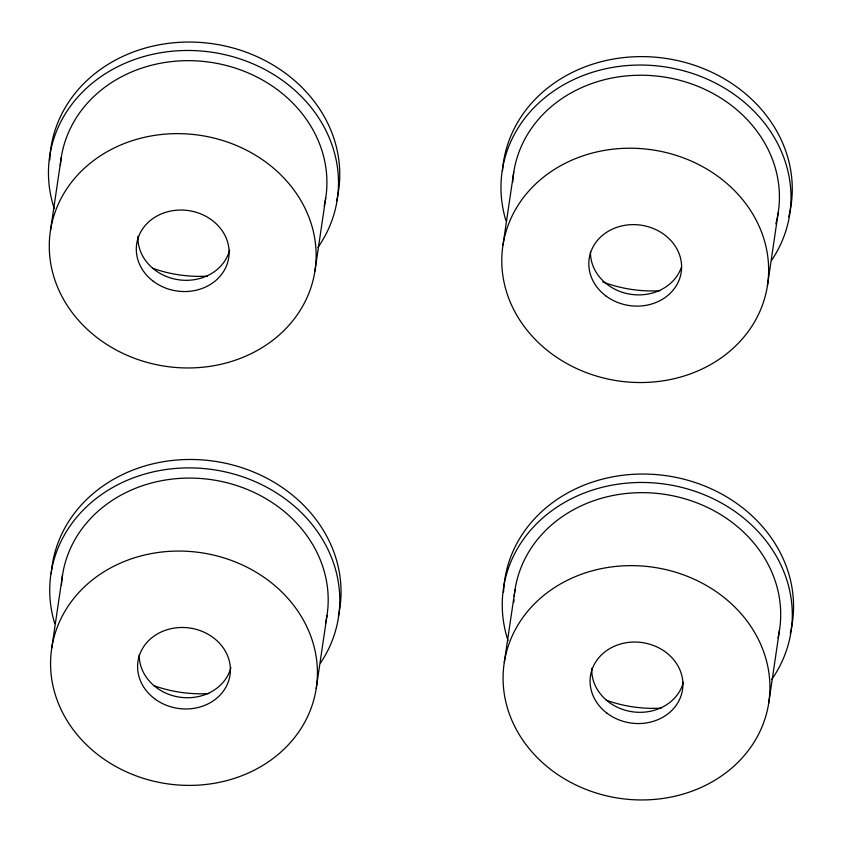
<?xml version="1.0" encoding="UTF-8"?>
<svg xmlns="http://www.w3.org/2000/svg" width="842" height="842" viewBox="0 0 842 842"><rect width="100%" height="100%" fill="white"/><g stroke="black" fill="none" stroke-linecap="round" stroke-linejoin="round"><path stroke-width="1.26" d="M50.478 230.54L61.256 157.559M51.762 647.961L62.54 574.981M314.929 271.061A133.773 116.775 8.4 0 0 132.078 140.73A133.773 116.775 8.4 0 0 101.103 340.61A133.773 116.775 8.4 0 0 314.929 271.061L325.707 198.08M316.224 688.493A133.773 116.775 8.4 0 0 133.362 558.162A133.773 116.775 8.4 0 0 102.387 758.032A133.773 116.775 8.4 0 0 316.224 688.493L327.001 615.502M502.979 245.106L513.757 172.126M504.274 662.528L515.051 589.547M767.441 285.638A133.773 116.775 8.4 0 0 584.59 155.307A133.773 116.775 8.4 0 0 553.604 355.177A133.773 116.775 8.4 0 0 767.441 285.638L778.218 212.647M768.725 703.059A133.773 116.775 8.4 0 0 585.874 572.728A133.773 116.775 8.4 0 0 554.899 772.598A133.773 116.775 8.4 0 0 768.725 703.059L779.503 630.079M60.34 165.474A133.773 116.775 8.4 0 1 211.363 62.424A133.773 116.775 8.4 0 1 324.181 205.911M54.225 208.563A145.403 126.931 8.4 0 1 212.026 52.257A145.403 126.931 8.4 0 1 317.908 247.495M337.053 198.807A145.403 126.931 8.4 0 1 336.505 201.112M49.773 159.969A145.403 126.931 8.4 0 1 210.574 43.458A145.403 126.931 8.4 0 1 337.305 197.649M207.532 276.134A122.143 106.618 8.4 0 1 152.549 268.219M229.613 250.179A46.531 40.616 8.4 0 1 178.188 279.712A46.531 40.616 8.4 0 1 137.993 236.234M512.704 182.325A133.773 116.775 8.4 0 1 662.58 76.801A133.773 116.775 8.4 0 1 776.692 220.478M776.419 221.583A133.773 116.775 8.4 0 1 775.85 223.793M506 220.815A145.403 126.931 8.4 0 1 664.527 66.823A145.403 126.931 8.4 0 1 771.788 260.062M660.044 290.711A122.143 106.618 8.4 0 1 602.788 281.954M502.485 170.979A145.403 126.931 8.4 0 1 667.79 58.708A145.403 126.931 8.4 0 1 788.722 216.836M681.42 267.114A46.531 40.616 8.4 0 1 630.005 294.174A46.531 40.616 8.4 0 1 590.463 252.021M61.477 585.179A133.773 116.775 8.4 0 1 211.363 479.656A133.773 116.775 8.4 0 1 325.465 623.333M54.772 623.669A145.403 126.931 8.4 0 1 213.31 469.678A145.403 126.931 8.4 0 1 320.57 662.917M51.267 573.834A145.403 126.931 8.4 0 1 214.552 461.258A145.403 126.931 8.4 0 1 338.337 616.228M208.816 693.566A122.143 106.618 8.4 0 1 153.844 685.641M230.897 667.611A46.531 40.616 8.4 0 1 180.167 697.239A46.531 40.616 8.4 0 1 139.246 654.876M514.23 596.336A133.773 116.775 8.4 0 1 665.801 494.517A133.773 116.775 8.4 0 1 777.976 637.899M513.894 602.03A133.773 116.775 8.4 0 1 513.988 599.746M508.021 640.552A145.403 126.931 8.4 0 1 665.822 484.245A145.403 126.931 8.4 0 1 771.704 679.494M790.838 630.795A145.403 126.931 8.4 0 1 790.301 633.11M503.569 591.968A145.403 126.931 8.4 0 1 664.37 475.446A145.403 126.931 8.4 0 1 791.101 629.637M661.328 708.133A122.143 106.618 8.4 0 1 606.345 700.218M683.409 682.178A46.531 40.616 8.4 0 1 631.984 711.711A46.531 40.616 8.4 0 1 591.789 668.222M153.265 281.26A46.531 40.616 8.4 0 0 228.498 259.02A46.531 40.616 8.4 0 0 166.358 212.121A46.531 40.616 8.4 0 0 153.265 281.26M605.766 295.826A46.531 40.616 8.4 0 0 680.999 273.587A46.531 40.616 8.4 0 0 618.859 226.698A46.531 40.616 8.4 0 0 605.766 295.826M154.549 698.681A46.531 40.616 8.4 0 0 229.782 676.442A46.531 40.616 8.4 0 0 167.642 629.553A46.531 40.616 8.4 0 0 154.549 698.681M607.061 713.258A46.531 40.616 8.4 0 0 682.294 691.008A46.531 40.616 8.4 0 0 620.144 644.119A46.531 40.616 8.4 0 0 607.061 713.258"/></g></svg>
